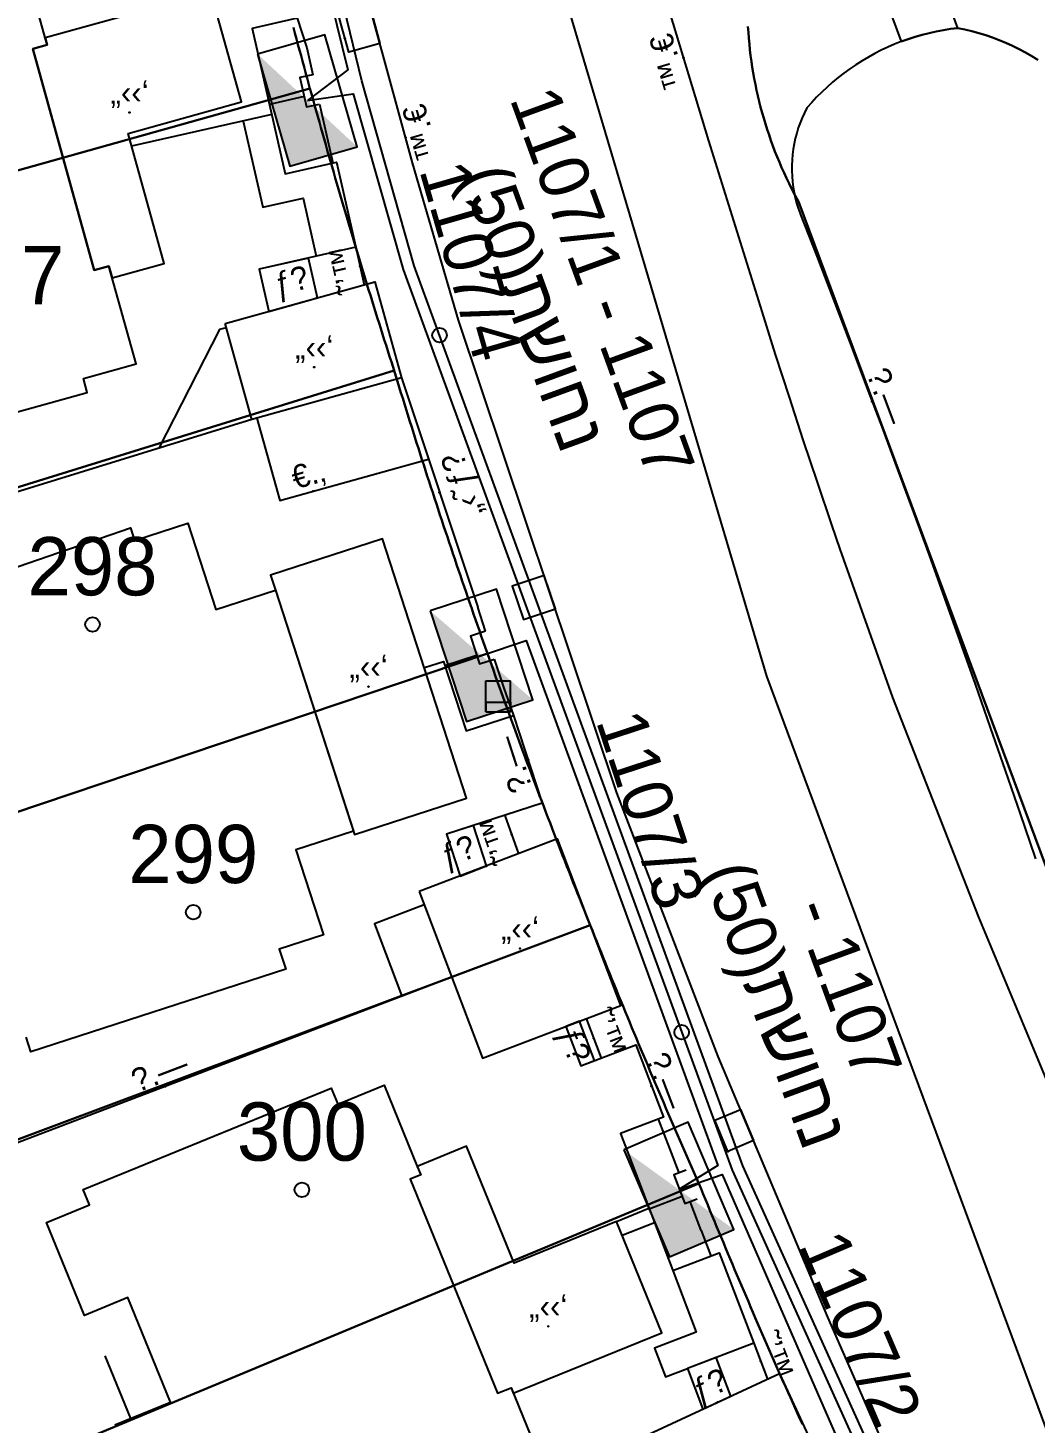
# Model space of a CAD drawing. Header units: metres. Extents: x 218299 to 220222, y 572714 to 574340.
# Drawn here: x 218768.29 to 218802.88, y 573293.42 to 573341.32 of the extents above; entities that cross this region are included whole.
import ezdxf
from ezdxf.enums import TextEntityAlignment as Align

# ---------------------------------------------------------------- set-up
doc = ezdxf.new("R2010")
doc.units = ezdxf.units.M
doc.header["$MEASUREMENT"] = 0
for name, color, linetype in [('1602', 44, 'Continuous'), ('1603', 44, 'Continuous'), ('6151', 102, 'CABLEUNDEXIST03'), ('6261', 7, 'Continuous'), ('6910', 102, 'Continuous'), ('A_POINTS', 2, 'Continuous'), ('M2200', 253, 'Continuous'), ('M2207', 253, 'Continuous'), ('M2401', 7, 'Continuous'), ('M2404', 7, 'Continuous'), ('M2407', 253, 'Continuous'), ('M2408', 253, 'Continuous'), ('M2412', 253, 'Continuous'), ('M2420', 253, 'Continuous'), ('M2601', 253, 'Continuous'), ('M2602', 253, 'Continuous'), ('M2605', 253, 'Continuous'), ('M2612', 253, 'Continuous'), ('M2809', 253, 'Continuous'), ('M5235', 253, 'Continuous'), ('M5250', 253, 'Continuous')]:
    doc.layers.add(name, color=color, linetype=linetype)
doc.styles.add('HEBTXT', font='HEBTXT')
doc.styles.add('MAVAT_HEBTXT', font='HEBTXT')
doc.linetypes.add('CABLEUNDEXIST03', pattern='A,3.5,[222,elecad.shx,S=0.01,R=0,X=0,Y=0],1.5', length=5)

# ---------------------------------------------------------------- blocks, each defined once
blk = doc.blocks.new('6261')
blk.add_lwpolyline([(-2, -1.2), (2, -1.2), (2, 1.2), (-2, 1.2)], close=True)
at = {"color": 0}
blk.add_solid([(2, 1.2), (-2, -1.2), (2, -1.2)], dxfattribs=at)
at = {"color": 0, "style": 'HEBTXT'}
blk.add_attdef('PIL_NAME', (2.689, 2.418), '', height=1.7, dxfattribs=at)
at = {"style": 'HEBTXT'}
blk.add_attdef('CAMUT_MONIM', (2.489, 0.218), '', height=1.7, dxfattribs=at)
at = {"color": 0, "style": 'HEBTXT', "flags": 1}
for tag, p in [('TYPE', (2.585, -1.773)), ('MAP_TYPE', (2.689, -3.782))]:
    blk.add_attdef(tag, p, '', height=1.7, dxfattribs=at)
blk = doc.blocks.new('6910')
at = {"layer": 'A_POINTS'}
blk.add_circle((0, 0), 0.25, dxfattribs=at)
at = {"color": 0, "style": 'HEBTXT', "flags": 1}
blk.add_attdef('CODE', (-2.918, 6.399), '', height=1.7, dxfattribs=at)
at = {"color": 0, "style": 'HEBTXT'}
for tag, p in [('PATH', (0.169, 4.708)), ('HTCH', (0.169, 2.708))]:
    blk.add_attdef(tag, text='', height=1.7, dxfattribs=at).set_placement(p, align=Align.MIDDLE_CENTER)
blk = doc.blocks.new('1603')
at = {"layer": 'A_POINTS'}
blk.add_circle((0, 0), 0.25, dxfattribs=at)
at = {"color": 0, "style": 'HEBTXT'}
blk.add_attdef('PARCEL_NUM', text='', height=2, dxfattribs=at).set_placement((0, 1), align=Align.CENTER)
at = {"color": 0, "style": 'HEBTXT', "flags": 1}
blk.add_attdef('LOT_NUM', text='', height=2, dxfattribs=at).set_placement((0, -2.5), align=Align.CENTER)
blk = doc.blocks.new('M2404')
blk.add_circle((0, 0), 0.025)
at = {"style": 'MAVAT_HEBTXT'}
blk.add_attdef('NAME', text='', height=0.8, dxfattribs=at).set_placement((0, 1.592), align=Align.MIDDLE)
blk = doc.blocks.new('M2408')
blk.add_circle((0, 0), 0.025)
at = {"style": 'MAVAT_HEBTXT'}
blk.add_attdef('NAME', text='', height=0.8, dxfattribs=at).set_placement((0, 1.592), align=Align.MIDDLE)
blk = doc.blocks.new('M2602')
blk.add_circle((0, 0), 0.025)
at = {"style": 'MAVAT_HEBTXT'}
blk.add_attdef('NAME', text='', height=0.8, dxfattribs=at).set_placement((0, 1.592), align=Align.MIDDLE)
blk = doc.blocks.new('M2605')
blk.add_circle((0, 0), 0.025)
at = {"style": 'MAVAT_HEBTXT'}
blk.add_attdef('NAME', text='', height=0.8, dxfattribs=at).set_placement((0, 1.592), align=Align.MIDDLE)
blk = doc.blocks.new('M2612')
blk.add_circle((0, 0), 0.025)
at = {"style": 'MAVAT_HEBTXT'}
blk.add_attdef('NAME', text='', height=0.8, dxfattribs=at).set_placement((0, 1.592), align=Align.MIDDLE)
blk = doc.blocks.new('M2207')
blk.add_circle((0, 0), 0.025)
at = {"style": 'MAVAT_HEBTXT'}
blk.add_attdef('NAME', text='', height=0.8, dxfattribs=at).set_placement((0, 1.592), align=Align.MIDDLE)
blk = doc.blocks.new('M2412')
blk.add_circle((0, 0), 0.025)
at = {"style": 'MAVAT_HEBTXT'}
blk.add_attdef('NAME', text='', height=0.8, dxfattribs=at).set_placement((0, 1.592), align=Align.MIDDLE)
blk = doc.blocks.new('M5250')
blk.add_circle((0, 0), 0.025)
at = {"style": 'MAVAT_HEBTXT'}
blk.add_attdef('NAME', text='', height=0.8, dxfattribs=at).set_placement((0, 1.25), align=Align.MIDDLE)
blk = doc.blocks.new('*U89')
at = {"linetype": 'Continuous'}
for p, q in [((-0.845, 0), (-0.845, -0.663)), ((0.845, 0), (0.845, -0.663))]:
    blk.add_line(p, q, dxfattribs=at)
blk.add_solid([(-0.845, 0), (-0.845, -0.663), (0.845, -0.663)], dxfattribs=at)
at = {"linetype": 'Continuous', "extrusion": (0, 0, -1)}
blk.add_solid([(0.845, 0), (-0.845, 0), (-0.845, -0.663)], dxfattribs=at)
blk = doc.blocks.new('M5235')
for points in [[(-0.845, 1.471), (0.845, 1.471)], [(-0.845, -0.663), (-0.845, 1.471)], [(0.845, -0.663), (0.845, 1.471)], [(-0.845, 0), (0.845, 0)], [(-0.845, -0.663), (0.845, -0.663)]]:
    blk.add_lwpolyline(points)
at = {"linetype": 'Continuous'}
blk.add_blockref('*U89', (0, 0), dxfattribs=at)
at = {"style": 'MAVAT_HEBTXT', "flags": 1}
for tag, p in [('MARK', (0, 2.721)), ('HEIGHT', (0, -1.915)), ('NAME', (0, -4.483))]:
    blk.add_attdef(tag, text='', height=0.8, dxfattribs=at).set_placement(p, align=Align.MIDDLE)
blk = doc.blocks.new('111')
at = {"layer": 'M2200'}
for points in [[(218757.453, 573341.752, 571.108), (218757.607, 573341.197, 571.033), (218756.06, 573340.767, 569.608), (218756.524, 573339.095, 569.608), (218760.002, 573326.554, 569.608), (218761.456, 573326.958, 571.033), (218761.614, 573326.388, 571.033), (218770.33, 573328.805, 571.033), (218770.198, 573329.281, 571.033), (218772.006, 573329.782, 568.483), (218771.075, 573333.136, 569.608), (218771.075, 573333.136, 569.608), (218770.571, 573332.996, 569.608), (218770.571, 573332.996, 569.608), (218768.46, 573340.606, 569.608), (218768.46, 573340.606, 569.608), (218768.952, 573340.742, 569.608), (218768.952, 573340.742, 569.608), (218768.887, 573340.976, 569.525), (218768.013, 573344.128, 568.408)], [(218764.091, 573321.5, 570.058), (218771.809, 573324.153, 570.058), (218771.95, 573323.72, 570.058), (218773.778, 573324.313, 567.658), (218774.739, 573321.348, 568.633), (218776.788, 573322.012, 566.983), (218779.47, 573313.74, 566.983), (218777.492, 573313.099, 568.633), (218778.437, 573310.184, 568.558), (218776.922, 573309.692, 570.133), (218777.146, 573309.001, 570.133), (218768.396, 573306.165, 570.058), (218768.234, 573306.666, 569.908)], [(218771.275, 573293.36, 566.008), (218773.189, 573294.141, 569.008), (218771.726, 573297.727, 568.933), (218770.229, 573297.117, 567.433), (218768.928, 573300.306, 567.358), (218770.401, 573300.907, 569.158), (218770.185, 573301.437, 569.083), (218778.708, 573304.915, 569.083), (218778.93, 573304.369, 569.083), (218780.521, 573305.018, 567.733), (218781.658, 573302.232, 567.598), (218781.778, 573301.938, 567.583), (218781.778, 573301.938, 567.583), (218781.416, 573301.79, 567.583), (218781.416, 573301.79, 567.583), (218784.415, 573294.44, 567.658), (218784.415, 573294.44, 567.658), (218784.88, 573294.63, 567.658), (218784.88, 573294.63, 567.658), (218786.213, 573291.363, 566.383)]]:
    blk.add_polyline3d(points, dxfattribs=at)
at = {"layer": 'M2207'}
for points in [[(218768.46, 573340.606, 568.633), (218770.571, 573332.996, 568.633), (218771.075, 573333.136, 568.558), (218771.186, 573332.736, 568.558), (218772.969, 573333.231, 567.808), (218771.73, 573337.695, 568.033), (218775.625, 573338.776, 567.733), (218774.577, 573342.555, 567.808), (218768.887, 573340.976, 568.633), (218768.952, 573340.742, 568.633)], [(218775.059, 573331.166, 566.908), (218780.203, 573332.597, 566.458), (218781.119, 573329.303, 566.383), (218775.976, 573327.872, 566.833), (218775.059, 573331.166, 566.908)], [(218776.788, 573322.012, 566.983), (218779.506, 573313.631, 566.833), (218783.355, 573314.879, 566.833), (218780.472, 573323.774, 566.833), (218776.622, 573322.526, 566.833)], [(218781.728, 573311.665, 565.633), (218783.906, 573305.952, 565.558), (218788.651, 573307.761, 565.258), (218786.478, 573313.476, 565.333), (218781.728, 573311.665, 565.633)], [(218781.416, 573301.79, 566.458), (218784.415, 573294.44, 566.458), (218784.88, 573294.63, 566.458), (218784.958, 573294.44, 566.458), (218790.056, 573296.52, 565.783), (218788.497, 573300.342, 565.858), (218784.988, 573298.911, 566.233), (218783.351, 573302.922, 565.933), (218781.658, 573302.232, 566.383), (218781.778, 573301.938, 566.383)], [(218791.991, 573287.448, 564.958), (218789.437, 573292.956, 564.883), (218794.099, 573295.117, 564.208), (218796.653, 573289.609, 564.283), (218791.991, 573287.448, 564.958)]]:
    blk.add_polyline3d(points, close=True, dxfattribs=at)
at = {"layer": 'M2401'}
for points in [[(218803.934, 573283.04, 561.528), (218801.368, 573288.788, 561.678), (218801.337, 573288.852, 561.678), (218801.292, 573288.928, 561.678), (218801.241, 573289, 561.678), (218801.183, 573289.067, 561.678), (218801.12, 573289.128, 561.678), (218801.051, 573289.183, 561.678), (218800.977, 573289.232, 561.678), (218800.9, 573289.274, 561.678), (218798.842, 573290.026, 561.678), (218795.76, 573297.06, 562.053), (218791.998, 573306.001, 562.653), (218788.518, 573315.052, 563.103), (218783.082, 573331.283, 563.928), (218781.5, 573336.686, 564.453), (218778.954, 573345.994, 564.753)], [(218790.097, 573342.631, 564.28), (218791.657, 573337.439, 564.055), (218793.03, 573333.049, 563.83), (218793.488, 573331.578, 563.748), (218793.954, 573330.11, 563.663), (218794.426, 573328.645, 563.574), (218794.906, 573327.181, 563.482), (218795.392, 573325.721, 563.387), (218795.885, 573324.262, 563.289), (218796.175, 573323.417, 563.23), (218797.982, 573318.334, 562.93), (218800.929, 573310.791, 562.555), (218803.74, 573304.063, 562.18)]]:
    blk.add_polyline3d(points, dxfattribs=at)
at = {"layer": 'M2404'}
for points in [[(218803.934, 573283.04, 561.528), (218801.368, 573288.788, 561.678), (218801.337, 573288.852, 561.678), (218801.292, 573288.928, 561.678), (218801.241, 573289, 561.678), (218801.183, 573289.067, 561.678), (218801.12, 573289.128, 561.678), (218801.051, 573289.183, 561.678), (218800.977, 573289.232, 561.678), (218800.9, 573289.274, 561.678), (218798.842, 573290.026, 561.678), (218795.76, 573297.06, 562.053), (218791.998, 573306.001, 562.653), (218788.518, 573315.052, 563.103), (218783.082, 573331.283, 563.928), (218781.5, 573336.686, 564.453), (218778.954, 573345.994, 564.753)], [(218790.097, 573342.631, 564.28), (218791.657, 573337.439, 564.055), (218793.03, 573333.049, 563.83), (218793.488, 573331.578, 563.748), (218793.954, 573330.11, 563.663), (218794.426, 573328.645, 563.574), (218794.906, 573327.181, 563.482), (218795.392, 573325.721, 563.387), (218795.885, 573324.262, 563.289), (218796.175, 573323.417, 563.23), (218797.982, 573318.334, 562.93), (218800.929, 573310.791, 562.555), (218803.74, 573304.063, 562.18)]]:
    blk.add_polyline3d(points, dxfattribs=at)
at = {"layer": 'M2407'}
for points in [[(218775.685, 573338.12, 565.36), (218776.354, 573335.161, 565.36), (218777.742, 573335.475, 565.36), (218778.193, 573333.479, 565.435)], [(218775.098, 573331.025, 565.418), (218774.871, 573330.961, 565.406), (218772.786, 573326.888, 565.31)], [(218781.902, 573311.21, 564.324), (218780.187, 573310.556, 564.324), (218781.133, 573308.074, 564.324)], [(218789.81, 573300.29, 563.335), (218788.692, 573299.864, 563.335)], [(218790.433, 573298.656, 563.335), (218791.239, 573296.541, 563.335), (218789.805, 573295.995, 563.335), (218790.184, 573295.001, 563.335), (218790.938, 573295.289, 563.185)]]:
    blk.add_polyline3d(points, dxfattribs=at)
at = {"layer": 'M2408'}
for points in [[(218777.534, 573341.648, 564.835), (218777.868, 573340.634, 564.835)], [(218800.22, 573341.315, 565.38), (218800.463, 573341.266, 565.38), (218800.704, 573341.208, 565.38), (218800.944, 573341.143, 565.38), (218801.181, 573341.07, 565.38), (218801.416, 573340.99, 565.38), (218801.648, 573340.902, 565.38), (218801.877, 573340.806, 565.38), (218802.103, 573340.704, 565.38), (218802.326, 573340.594, 565.38), (218802.545, 573340.477, 565.38), (218802.76, 573340.353, 565.38), (218802.971, 573340.222, 565.38)], [(218778.534, 573337.689, 564.535), (218778.762, 573336.682, 564.474)], [(218781.119, 573329.303, 564.024), (218783.735, 573321.433, 563.574)], [(218784.631, 573318.648, 563.26), (218784.971, 573317.715, 563.26)], [(218790.336, 573302.842, 562.585), (218789.95, 573303.855, 562.585)], [(218791.41, 573300.025, 562.585), (218791.742, 573299.155, 562.585)]]:
    blk.add_polyline3d(points, dxfattribs=at)
at = {"layer": 'M2412'}
for points in [[(218800.22, 573341.315, 565.38), (218799.282, 573343.862, 565.38), (218799.166, 573343.758, 565.342), (218799.045, 573343.66, 565.305), (218798.919, 573343.569, 565.267), (218798.788, 573343.484, 565.23), (218798.653, 573343.406, 565.192), (218798.515, 573343.335, 565.155), (218798.373, 573343.27, 565.117), (218798.228, 573343.214, 565.042), (218798.08, 573343.164, 564.967), (218797.93, 573343.123, 564.855), (218797.778, 573343.089, 564.78), (218797.625, 573343.062, 564.63), (218797.47, 573343.044, 564.442), (218798.282, 573340.85, 564.367), (218798.517, 573340.935, 564.499), (218798.755, 573341.013, 564.649), (218798.995, 573341.082, 564.724), (218799.237, 573341.144, 564.874), (218799.481, 573341.199, 564.874), (218799.726, 573341.245, 565.099), (218799.972, 573341.284, 565.174)], [(218776.236, 573333.036, 565.435), (218776.564, 573331.585, 565.435), (218778.231, 573332.049, 564.535), (218777.922, 573333.418, 564.534), (218776.236, 573333.036, 565.435)], [(218782.667, 573313.634, 564.385), (218783.132, 573312.2, 564.385), (218784.042, 573312.547, 563.41), (218783.592, 573313.934, 563.41), (218782.667, 573313.634, 564.385)], [(218786.758, 573307.039, 563.26), (218787.275, 573305.681, 563.26), (218787.749, 573305.862, 562.885), (218787.231, 573307.219, 562.885), (218786.758, 573307.039, 563.26)], [(218790.938, 573295.289, 563.185), (218791.469, 573293.897, 563.185), (218792.43, 573294.343, 562.135), (218791.926, 573295.665, 562.135), (218790.938, 573295.289, 563.185)]]:
    blk.add_polyline3d(points, close=True, dxfattribs=at)
at = {"layer": 'M2420', "linetype": 'Continuous', "lineweight": -3}
blk.add_lwpolyline([(218815, 573271.12), (218814.2, 573272.12), (218803.697, 573292.068), (218793.663, 573319.057), (218785.704, 573345.874), (218783.282, 573360.753), (218783.174, 573361.274)], dxfattribs=at)
at = {"layer": 'M2601'}
for points in [[(218776.665, 573338.342, 567.096), (218771.853, 573337.254, 567.235)], [(218788.497, 573300.342, 565.51), (218789.616, 573300.799, 565.51)]]:
    blk.add_polyline3d(points, dxfattribs=at)
at = {"layer": 'M2602'}
for points in [[(218777.868, 573340.634, 565.585), (218778.077, 573339.713, 565.585)], [(218778.077, 573339.713, 565.96), (218777.633, 573339.612, 565.96), (218777.861, 573338.605, 565.96), (218778.304, 573338.706, 565.96)], [(218777.78, 573338.961, 565.96), (218776.586, 573338.691, 565.96)], [(218778.304, 573338.706, 565.585), (218778.534, 573337.689, 565.585)], [(218776.153, 573327.921, 564.774), (218776.939, 573325.097, 564.774), (218782.045, 573326.517, 564.774)], [(218784.004, 573320.604, 564.535), (218783.735, 573321.433, 564.535)], [(218784.004, 573320.604, 564.91), (218783.485, 573320.436, 564.91), (218783.794, 573319.485, 564.91), (218784.306, 573319.651, 564.91)], [(218782.61, 573319.434, 564.91), (218783.696, 573319.786, 564.91)], [(218784.306, 573319.651, 564.535), (218784.631, 573318.648, 564.535)], [(218790.653, 573302.011, 563.56), (218790.336, 573302.842, 563.56)], [(218790.894, 573302.103, 563.785), (218790.476, 573301.944, 563.785), (218790.853, 573300.954, 563.785), (218791.272, 573301.114, 563.785)], [(218789.626, 573300.772, 563.785), (218790.758, 573301.204, 563.785)], [(218791.41, 573300.025, 563.56), (218791.03, 573301.022, 563.56)], [(218770.93, 573295.731, 565.21), (218771.808, 573293.578, 565.334)]]:
    blk.add_polyline3d(points, dxfattribs=at)
at = {"layer": 'M2605'}
for points in [[(218774.512, 573345.324, 565.285), (218774.808, 573344.017, 565.285), (218776.663, 573344.437, 565.285), (218777.534, 573341.648, 565.435), (218775.996, 573341.3, 565.435), (218777.124, 573336.312, 565.435), (218778.887, 573336.71, 565.435), (218779.548, 573333.786, 565.435), (218776.236, 573333.036, 565.435), (218776.564, 573331.585, 565.435)], [(218800.22, 573341.315, 565.38), (218799.972, 573341.284, 565.355), (218799.726, 573341.245, 565.331), (218799.481, 573341.199, 565.308), (218799.237, 573341.144, 565.287), (218798.995, 573341.082, 565.267), (218798.755, 573341.013, 565.248), (218798.517, 573340.935, 565.231), (218798.282, 573340.85, 565.215), (218798.049, 573340.758, 565.2), (218797.82, 573340.659, 565.187), (218797.593, 573340.552, 565.175), (218797.37, 573340.438, 565.165), (218797.151, 573340.318, 565.156), (218796.935, 573340.19, 565.149), (218796.724, 573340.056, 565.143), (218796.517, 573339.915, 565.138), (218796.314, 573339.767, 565.135), (218796.116, 573339.614, 565.134), (218795.923, 573339.454, 565.134), (218795.735, 573339.288, 565.135), (218795.553, 573339.116, 565.138), (218795.375, 573338.939, 565.142), (218795.204, 573338.756, 565.148), (218795.04, 573338.57, 565.155), (218794.955, 573338.403, 565.146), (218794.877, 573338.233, 565.137), (218794.807, 573338.06, 565.128), (218794.745, 573337.884, 565.121), (218794.69, 573337.705, 565.113), (218794.642, 573337.525, 565.107), (218794.602, 573337.342, 565.101), (218794.57, 573337.158, 565.095), (218794.546, 573336.972, 565.09), (218794.53, 573336.786, 565.086), (218794.522, 573336.599, 565.083), (218794.522, 573336.412, 565.08), (218794.53, 573336.225, 565.078), (218794.546, 573336.039, 565.076), (218794.569, 573335.853, 565.075), (218794.601, 573335.669, 565.075), (218794.641, 573335.486, 565.075), (218794.688, 573335.305, 565.076), (218794.743, 573335.126, 565.077), (218794.805, 573334.95, 565.08), (218794.81, 573334.935, 565.08), (218795.379, 573333.477, 564.966), (218795.943, 573332.018, 564.858), (218796.503, 573330.555, 564.757), (218797.058, 573329.091, 564.662), (218797.609, 573327.625, 564.573), (218798.155, 573326.156, 564.49), (218798.697, 573324.686, 564.414), (218799.234, 573323.214, 564.344), (218799.767, 573321.739, 564.28), (218800.295, 573320.263, 564.223), (218800.819, 573318.785, 564.172), (218801.338, 573317.305, 564.127), (218801.852, 573315.824, 564.089), (218802.362, 573314.34, 564.057), (218802.868, 573312.855, 564.031), (218802.891, 573312.787, 564.03)], [(218775.976, 573327.872, 565.285), (218757.251, 573322.096, 565.435), (218760.719, 573312.029, 564.835)], [(218781.904, 573319.356, 564.385), (218782.566, 573319.571, 564.385), (218783.339, 573317.186, 564.385), (218784.971, 573317.715, 564.385), (218785.949, 573314.698, 564.385), (218782.667, 573313.634, 564.385), (218783.132, 573312.2, 564.385)], [(218782.848, 573308.727, 564.235), (218764.502, 573301.733, 564.31), (218763.99, 573303.078, 564.31)], [(218786.758, 573307.039, 563.26), (218787.275, 573305.681, 563.26), (218789.166, 573306.402, 563.335), (218790.113, 573303.918, 563.335), (218788.641, 573303.356, 563.335), (218790.433, 573298.656, 563.335), (218792.032, 573299.266, 563.335), (218793.217, 573296.157, 563.26), (218790.938, 573295.289, 563.185), (218791.469, 573293.897, 563.185)]]:
    blk.add_polyline3d(points, dxfattribs=at)
at = {"layer": 'M2612'}
for points in [[(218779.548, 573333.786, 565.435), (218779.84, 573332.496, 565.435)], [(218784.671, 573314.284, 565.585), (218785.136, 573312.964, 565.585)], [(218787.458, 573307.306, 564.235), (218787.975, 573305.948, 564.235)], [(218793.217, 573296.157, 563.26), (218793.686, 573294.925, 563.26)]]:
    blk.add_polyline3d(points, dxfattribs=at)
at = {"layer": 'M2809'}
blk.add_polyline3d([(218802.971, 573340.222, 565.38), (218802.76, 573340.353, 565.38), (218802.545, 573340.477, 565.38), (218802.326, 573340.594, 565.38), (218802.103, 573340.704, 565.38), (218801.877, 573340.806, 565.38), (218801.648, 573340.902, 565.38), (218801.416, 573340.99, 565.38), (218801.181, 573341.07, 565.38), (218800.944, 573341.143, 565.38), (218800.704, 573341.208, 565.38), (218800.463, 573341.266, 565.38), (218800.22, 573341.315, 565.38), (218799.972, 573341.284, 565.355), (218799.726, 573341.245, 565.331), (218799.481, 573341.199, 565.308), (218799.237, 573341.144, 565.287), (218798.995, 573341.082, 565.267), (218798.755, 573341.013, 565.248), (218798.517, 573340.935, 565.231), (218798.282, 573340.85, 565.215), (218798.049, 573340.758, 565.2), (218797.82, 573340.659, 565.187), (218797.593, 573340.552, 565.175), (218797.37, 573340.438, 565.165), (218797.151, 573340.318, 565.156), (218796.935, 573340.19, 565.149), (218796.724, 573340.056, 565.143), (218796.517, 573339.915, 565.138), (218796.314, 573339.767, 565.135), (218796.116, 573339.614, 565.134), (218795.923, 573339.454, 565.134), (218795.735, 573339.288, 565.135), (218795.553, 573339.116, 565.138), (218795.375, 573338.939, 565.142), (218795.204, 573338.756, 565.148), (218795.04, 573338.57, 565.155), (218794.955, 573338.403, 565.146), (218794.877, 573338.233, 565.137), (218794.807, 573338.06, 565.128), (218794.745, 573337.884, 565.121), (218794.69, 573337.705, 565.113), (218794.642, 573337.525, 565.107), (218794.602, 573337.342, 565.101), (218794.57, 573337.158, 565.095), (218794.546, 573336.972, 565.09), (218794.53, 573336.786, 565.086), (218794.522, 573336.599, 565.083), (218794.522, 573336.412, 565.08), (218794.53, 573336.225, 565.078), (218794.546, 573336.039, 565.076), (218794.569, 573335.853, 565.075), (218794.601, 573335.669, 565.075), (218794.641, 573335.486, 565.075), (218794.688, 573335.305, 565.076), (218794.743, 573335.126, 565.077), (218794.805, 573334.95, 565.08), (218794.81, 573334.935, 565.08), (218795.379, 573333.477, 564.966), (218795.943, 573332.018, 564.858), (218796.503, 573330.555, 564.757), (218797.058, 573329.091, 564.662), (218797.609, 573327.625, 564.573), (218798.155, 573326.156, 564.49), (218798.697, 573324.686, 564.414), (218799.234, 573323.214, 564.344), (218799.767, 573321.739, 564.28), (218800.295, 573320.263, 564.223), (218800.819, 573318.785, 564.172), (218801.338, 573317.305, 564.127), (218801.852, 573315.824, 564.089), (218802.362, 573314.34, 564.057), (218802.868, 573312.855, 564.031), (218802.891, 573312.787, 564.03)], dxfattribs=at)
at = {"layer": 'M5250'}
for points in [[(218780.054, 573341.974, 564.623), (218780.381, 573340.779, 564.585), (218779.306, 573340.485, 564.585), (218778.979, 573341.681, 564.623), (218780.054, 573341.974, 564.623)], [(218786.016, 573322.524, 563.483), (218784.925, 573322.158, 563.483), (218785.311, 573321.005, 563.483), (218786.403, 573321.37, 563.424), (218786.016, 573322.524, 563.483)], [(218792.762, 573304.186, 562.531), (218793.212, 573303.116, 562.531), (218792.324, 573302.742, 562.531), (218791.874, 573303.813, 562.531), (218792.762, 573304.186, 562.531)]]:
    blk.add_polyline3d(points, dxfattribs=at)
at = {"layer": 'M2207'}
ref = blk.add_blockref('M2207', (218771.782, 573338.415), dxfattribs=dict(at, xscale=0.5, yscale=0.5, zscale=0.5))
ref.add_attrib('NAME', '„‹‹‘', dxfattribs={"layer": '0', "height": 0.8, "style": 'MAVAT_HEBTXT'}).set_placement((218771.782, 573339.04), align=Align.MIDDLE)
ref = blk.add_blockref('M2207', (218778.121, 573329.669), dxfattribs=dict(at, xscale=0.5, yscale=0.5, zscale=0.5))
ref.add_attrib('NAME', '„‹‹‘', dxfattribs={"layer": '0', "height": 0.8, "style": 'MAVAT_HEBTXT'}).set_placement((218778.121, 573330.294), align=Align.MIDDLE)
ref = blk.add_blockref('M2207', (218779.989, 573318.702), dxfattribs=dict(at, xscale=0.5, yscale=0.5, zscale=0.5))
ref.add_attrib('NAME', '„‹‹‘', dxfattribs={"layer": '0', "height": 0.8, "style": 'MAVAT_HEBTXT'}).set_placement((218779.989, 573319.327), align=Align.MIDDLE)
ref = blk.add_blockref('M2207', (218785.191, 573309.714), dxfattribs=dict(at, xscale=0.5, yscale=0.5, zscale=0.5))
ref.add_attrib('NAME', '„‹‹‘', dxfattribs={"layer": '0', "height": 0.8, "style": 'MAVAT_HEBTXT'}).set_placement((218785.191, 573310.339), align=Align.MIDDLE)
ref = blk.add_blockref('M2207', (218786.159, 573296.741), dxfattribs=dict(at, xscale=0.5, yscale=0.5, zscale=0.5))
ref.add_attrib('NAME', '„‹‹‘', dxfattribs={"layer": '0', "height": 0.8, "style": 'MAVAT_HEBTXT'}).set_placement((218786.159, 573297.366), align=Align.MIDDLE)
at = {"layer": 'M2404'}
ref = blk.add_blockref('M2404', (218790.801, 573340.29), dxfattribs=dict(at, xscale=0.5, yscale=0.5, zscale=0.5))
ref.add_attrib('NAME', '™.€', dxfattribs={"layer": '0', "height": 0.8, "rotation": 106.3281, "style": 'MAVAT_HEBTXT'}).set_placement((218790.273, 573340.135), align=Align.MIDDLE)
ref = blk.add_blockref('M2404', (218781.261, 573337.557), dxfattribs=dict(at, xscale=0.5, yscale=0.5, zscale=0.5))
ref.add_attrib('NAME', '™.€', dxfattribs={"layer": '0', "height": 0.8, "rotation": 106.3281, "style": 'MAVAT_HEBTXT'}).set_placement((218781.789, 573337.712), align=Align.MIDDLE)
at = {"layer": 'M2408'}
ref = blk.add_blockref('M2408', (218782.427, 573325.368), dxfattribs=dict(at, xscale=0.5, yscale=0.5, zscale=0.5))
ref.add_attrib('NAME', '„‹˜ƒ\x8e', dxfattribs={"layer": '0', "height": 0.8, "rotation": 108.3886, "style": 'MAVAT_HEBTXT'}).set_placement((218783.281, 573325.652), align=Align.MIDDLE)
at = {"layer": 'M2412'}
ref = blk.add_blockref('M2412', (218778.194, 573332.038), dxfattribs=dict(at, xscale=0.5, yscale=0.5, zscale=0.5))
ref.add_attrib('NAME', 'ƒ\x8e', dxfattribs={"layer": '0', "height": 0.8, "rotation": 15.5482, "style": 'MAVAT_HEBTXT'}).set_placement((218777.359, 573332.536), align=Align.MIDDLE)
ref = blk.add_blockref('M2412', (218784.025, 573312.541), dxfattribs=dict(at, xscale=0.5, yscale=0.5, zscale=0.5))
ref.add_attrib('NAME', 'ƒ\x8e', dxfattribs={"layer": '0', "height": 0.8, "rotation": 20.8682, "style": 'MAVAT_HEBTXT'}).set_placement((218783.089, 573312.954), align=Align.MIDDLE)
ref = blk.add_blockref('M2412', (218787.48, 573306.567), dxfattribs=dict(at, xscale=0.5, yscale=0.5, zscale=0.5))
ref.add_attrib('NAME', 'ƒ\x8e', dxfattribs={"layer": '0', "height": 0.8, "rotation": 290.8682, "style": 'MAVAT_HEBTXT'}).set_placement((218786.966, 573306.371), align=Align.MIDDLE)
ref = blk.add_blockref('M2412', (218791.97, 573294.13), dxfattribs=dict(at, xscale=0.5, yscale=0.5, zscale=0.5))
ref.add_attrib('NAME', 'ƒ\x8e', dxfattribs={"layer": '0', "height": 0.8, "rotation": 24.8708, "style": 'MAVAT_HEBTXT'}).set_placement((218791.739, 573294.629), align=Align.MIDDLE)
at = {"layer": 'M2602'}
ref = blk.add_blockref('M2602', (218778.08, 573325.414), dxfattribs=dict(at, xscale=0.5, yscale=0.5, zscale=0.5))
ref.add_attrib('NAME', '€.‚', dxfattribs={"layer": '0', "height": 0.8, "rotation": 15.5482, "style": 'MAVAT_HEBTXT'}).set_placement((218777.932, 573325.944), align=Align.MIDDLE)
at = {"layer": 'M2605'}
ref = blk.add_blockref('M2605', (218797.284, 573328.491), dxfattribs=dict(at, xscale=0.5, yscale=0.5, zscale=0.5))
ref.add_attrib('NAME', '\x9a.—', dxfattribs={"layer": '0', "height": 0.8, "rotation": 290.587, "style": 'MAVAT_HEBTXT'}).set_placement((218797.799, 573328.684), align=Align.MIDDLE)
ref = blk.add_blockref('M2605', (218785.466, 573316.188), dxfattribs=dict(at, xscale=0.5, yscale=0.5, zscale=0.5))
ref.add_attrib('NAME', '\x9a.—', dxfattribs={"layer": '0', "height": 0.8, "rotation": 107.9635, "style": 'MAVAT_HEBTXT'}).set_placement((218784.943, 573316.019), align=Align.MIDDLE)
ref = blk.add_blockref('M2605', (218789.707, 573304.983), dxfattribs=dict(at, xscale=0.5, yscale=0.5, zscale=0.5))
ref.add_attrib('NAME', '\x9a.—', dxfattribs={"layer": '0', "height": 0.8, "rotation": 290.8682, "style": 'MAVAT_HEBTXT'}).set_placement((218790.221, 573305.179), align=Align.MIDDLE)
ref = blk.add_blockref('M2605', (218773.003, 573304.974), dxfattribs=dict(at, xscale=0.5, yscale=0.5, zscale=0.5))
ref.add_attrib('NAME', '\x9a.—', dxfattribs={"layer": '0', "height": 0.8, "rotation": 20.8682, "style": 'MAVAT_HEBTXT'}).set_placement((218772.807, 573305.488), align=Align.MIDDLE)
at = {"layer": 'M2612'}
ref = blk.add_blockref('M2612', (218779.694, 573333.141), dxfattribs=dict(at, xscale=0.5, yscale=0.5, zscale=0.5))
ref.add_attrib('NAME', '˜’™', dxfattribs={"layer": '0', "height": 0.8, "rotation": 102.7415, "style": 'MAVAT_HEBTXT'}).set_placement((218779.158, 573333.02), align=Align.MIDDLE)
ref = blk.add_blockref('M2612', (218784.904, 573313.624), dxfattribs=dict(at, xscale=0.5, yscale=0.5, zscale=0.5))
ref.add_attrib('NAME', '˜’™', dxfattribs={"layer": '0', "height": 0.8, "rotation": 109.3974, "style": 'MAVAT_HEBTXT'}).set_placement((218784.385, 573313.442), align=Align.MIDDLE)
ref = blk.add_blockref('M2612', (218787.716, 573306.627), dxfattribs=dict(at, xscale=0.5, yscale=0.5, zscale=0.5))
ref.add_attrib('NAME', '˜’™', dxfattribs={"layer": '0', "height": 0.8, "rotation": 290.8682, "style": 'MAVAT_HEBTXT'}).set_placement((218788.23, 573306.823), align=Align.MIDDLE)
ref = blk.add_blockref('M2612', (218793.451, 573295.541), dxfattribs=dict(at, xscale=0.5, yscale=0.5, zscale=0.5))
ref.add_attrib('NAME', '˜’™', dxfattribs={"layer": '0', "height": 0.8, "rotation": 290.8682, "style": 'MAVAT_HEBTXT'}).set_placement((218793.965, 573295.737), align=Align.MIDDLE)
at = {"layer": 'M5235', "xscale": 0.5, "yscale": 0.5, "zscale": 0.5}
blk.add_blockref('M5235', (218784.44, 573318.168, 563.335), dxfattribs=at)
at = {"layer": 'M5250', "xscale": 0.5, "yscale": 0.5, "zscale": 0.5}
for p in [(218779.175, 573340.962, 564.6), (218786.221, 573321.913, 563.452), (218792.324, 573302.742, 562.531)]:
    blk.add_blockref('M5250', p, dxfattribs=at)

msp = doc.modelspace()

# ---------------------------------------------------------------- linework, layer by layer
at = {"layer": '1602'}
for points in [[(218777.4101, 573341.3327), (218777.4616, 573341.1395), (218777.5133, 573340.9463), (218777.5652, 573340.7531), (218777.6173, 573340.56), (218777.6695, 573340.367), (218777.7219, 573340.1739), (218777.7744, 573339.981), (218777.8271, 573339.788), (218777.88, 573339.5951), (218777.977, 573339.243), (218753.972, 573332.508)], [(218794.885, 573293.3796), (218794.8026, 573293.5619), (218794.7204, 573293.7442), (218794.6383, 573293.9266), (218794.5564, 573294.109), (218794.4746, 573294.2915), (218794.393, 573294.4741), (218794.3116, 573294.6568), (218794.2303, 573294.8395), (218794.1491, 573295.0223), (218794.0681, 573295.2052), (218793.9873, 573295.3881), (218793.9066, 573295.5711), (218793.8261, 573295.7542), (218793.7457, 573295.9373), (218793.6655, 573296.1206), (218793.5855, 573296.3038), (218793.5056, 573296.4872), (218793.4258, 573296.6706), (218793.3463, 573296.8541), (218793.2668, 573297.0376), (218793.1875, 573297.2212), (218793.1084, 573297.4049), (218793.0295, 573297.5887), (218792.9507, 573297.7725), (218792.872, 573297.9564), (218792.7935, 573298.1403), (218792.7152, 573298.3244), (218792.637, 573298.5085), (218792.559, 573298.6926), (218792.4811, 573298.8768), (218792.4034, 573299.0611), (218792.3259, 573299.2455), (218792.2485, 573299.4299), (218792.1712, 573299.6144), (218792.0942, 573299.7989), (218792.0172, 573299.9835), (218791.9405, 573300.1682), (218791.8639, 573300.353), (218791.7874, 573300.5378), (218791.7111, 573300.7226), (218791.635, 573300.9076), (218791.559, 573301.0926), (218791.4832, 573301.2777), (218791.4075, 573301.4628), (218791.332, 573301.648), (218791.2431, 573301.8479), (218791.162, 573302.0308), (218791.0811, 573302.2137), (218791.0003, 573302.3966), (218790.9197, 573302.5796), (218790.8392, 573302.7627), (218790.7589, 573302.9459), (218790.6787, 573303.1291), (218790.5987, 573303.3124), (218790.5189, 573303.4958), (218790.4392, 573303.6793), (218790.3597, 573303.8628), (218790.2803, 573304.0463), (218790.2011, 573304.23), (218790.122, 573304.4137), (218790.0431, 573304.5975), (218789.9644, 573304.7813), (218789.8858, 573304.9652), (218789.8073, 573305.1492), (218789.729, 573305.3332), (218789.6509, 573305.5173), (218789.573, 573305.7015), (218789.4951, 573305.8858), (218789.4175, 573306.0701), (218789.34, 573306.2545), (218789.2627, 573306.4389), (218789.1855, 573306.6234), (218789.1084, 573306.808), (218789.0316, 573306.9926), (218788.9549, 573307.1773), (218788.8783, 573307.3621), (218788.8019, 573307.5469), (218788.7257, 573307.7318), (218788.6496, 573307.9168), (218788.5737, 573308.1018), (218788.4979, 573308.2869), (218788.4223, 573308.4721), (218788.3468, 573308.6573), (218788.2715, 573308.8426), (218788.1964, 573309.0279), (218788.1214, 573309.2133), (218788.0466, 573309.3988), (218787.9719, 573309.5843), (218787.8974, 573309.77), (218787.8231, 573309.9556), (218787.7489, 573310.1413), (218787.6749, 573310.3271), (218787.601, 573310.513), (218787.4626, 573310.8574), (218787.3882, 573311.0431), (218787.314, 573311.2288), (218787.2399, 573311.4146), (218787.166, 573311.6004), (218787.0923, 573311.7863), (218787.0187, 573311.9723), (218786.9453, 573312.1583), (218786.872, 573312.3444), (218786.7989, 573312.5306), (218786.726, 573312.7168), (218786.6532, 573312.9031), (218786.5806, 573313.0894), (218786.5081, 573313.2759), (218786.4358, 573313.4623), (218786.3636, 573313.6489), (218786.2916, 573313.8354), (218786.2198, 573314.0221), (218786.1481, 573314.2088), (218786.0766, 573314.3956), (218786.0053, 573314.5824), (218785.9341, 573314.7693), (218785.863, 573314.9563), (218785.7921, 573315.1433), (218785.7214, 573315.3304), (218785.6509, 573315.5175), (218785.5805, 573315.7047), (218785.5102, 573315.892), (218785.4401, 573316.0793), (218785.3702, 573316.2667), (218785.3004, 573316.4541), (218785.2308, 573316.6416), (218785.1614, 573316.8292), (218785.0921, 573317.0168), (218785.023, 573317.2045), (218784.954, 573317.3922), (218784.8852, 573317.58), (218784.8166, 573317.7678), (218784.7481, 573317.9557), (218784.6797, 573318.1437), (218784.6116, 573318.3317), (218784.5436, 573318.5198), (218784.4757, 573318.708), (218784.408, 573318.8961), (218784.3405, 573319.0844), (218784.2731, 573319.2727), (218784.2059, 573319.4611), (218784.1389, 573319.6495), (218784.072, 573319.838), (218783.9932, 573320.0607), (218783.9267, 573320.2493), (218783.8604, 573320.438), (218783.7942, 573320.6267), (218783.7281, 573320.8155), (218783.6623, 573321.0043), (218783.5965, 573321.1932), (218783.531, 573321.3822), (218783.4656, 573321.5712), (218783.4004, 573321.7602), (218783.3353, 573321.9494), (218783.2704, 573322.1385), (218783.2056, 573322.3278), (218783.1411, 573322.517), (218783.0766, 573322.7064), (218783.0124, 573322.8958), (218782.9483, 573323.0852), (218782.8843, 573323.2747), (218782.8205, 573323.4643), (218782.7569, 573323.6539), (218782.6935, 573323.8436), (218782.6302, 573324.0333), (218782.567, 573324.2231), (218782.5041, 573324.4129), (218782.4412, 573324.6028), (218782.3786, 573324.7927), (218782.3161, 573324.9827), (218782.2538, 573325.1727), (218782.1916, 573325.3628), (218782.1296, 573325.553), (218782.0678, 573325.7432), (218782.0061, 573325.9334), (218781.9446, 573326.1237), (218781.8832, 573326.3141), (218781.822, 573326.5045), (218781.761, 573326.6949), (218781.7001, 573326.8855), (218781.6394, 573327.076), (218781.5789, 573327.2666), (218781.5185, 573327.4573), (218781.4583, 573327.648), (218781.3982, 573327.8388), (218781.3383, 573328.0296), (218781.2786, 573328.2205), (218781.219, 573328.4114), (218781.1596, 573328.6024), (218781.1004, 573328.7934), (218781.0413, 573328.9845), (218780.9824, 573329.1756), (218780.9236, 573329.3668), (218780.865, 573329.558), (218780.7711, 573329.8505), (218780.7102, 573330.041), (218780.6494, 573330.2315), (218780.5888, 573330.4221), (218780.5283, 573330.6128), (218780.4681, 573330.8035), (218780.4079, 573330.9942), (218780.348, 573331.185), (218780.2882, 573331.3759), (218780.2286, 573331.5668), (218780.1691, 573331.7577), (218780.1098, 573331.9487), (218780.0506, 573332.1398), (218779.9917, 573332.3309), (218779.9328, 573332.5221), (218779.8742, 573332.7133), (218779.8157, 573332.9045), (218779.7574, 573333.0958), (218779.6992, 573333.2872), (218779.6412, 573333.4786), (218779.5834, 573333.67), (218779.5257, 573333.8615), (218779.4682, 573334.0531), (218779.4108, 573334.2447), (218779.3536, 573334.4363), (218779.2966, 573334.628), (218779.2397, 573334.8198), (218779.183, 573335.0116), (218779.1265, 573335.2034), (218779.0701, 573335.3953), (218779.0139, 573335.5873), (218778.9579, 573335.7792), (218778.902, 573335.9713), (218778.8463, 573336.1634), (218778.7907, 573336.3555), (218778.7353, 573336.5477), (218778.6801, 573336.7399), (218778.625, 573336.9321), (218778.5701, 573337.1245), (218778.5154, 573337.3168), (218778.4608, 573337.5092), (218778.4064, 573337.7017), (218778.3521, 573337.8942), (218778.2981, 573338.0867), (218778.2441, 573338.2793), (218778.1904, 573338.472), (218778.1368, 573338.6647), (218778.0834, 573338.8574), (218778.0301, 573339.0502), (218777.977, 573339.243), (218777.88, 573339.5951), (218777.8271, 573339.788), (218777.7744, 573339.981), (218777.7219, 573340.1739), (218777.6695, 573340.367), (218777.6173, 573340.56), (218777.5652, 573340.7531), (218777.5133, 573340.9463), (218777.4616, 573341.1395), (218777.4101, 573341.3327)], [(218793.0173, 573341.3627), (218793.0299, 573341.1631), (218793.0454, 573340.9637), (218793.0637, 573340.7645), (218793.0848, 573340.5656), (218793.1088, 573340.3671), (218793.1357, 573340.1689), (218793.1653, 573339.9711), (218793.1978, 573339.7738), (218793.2331, 573339.5769), (218793.2712, 573339.3806), (218793.3121, 573339.1848), (218793.3558, 573338.9896), (218793.4023, 573338.7951), (218793.4516, 573338.6013), (218793.5036, 573338.4082), (218793.5584, 573338.2158), (218793.6159, 573338.0243), (218793.6761, 573337.8335), (218793.7391, 573337.6437), (218793.8048, 573337.4548), (218793.8731, 573337.2669), (218793.9442, 573337.0799), (218794.0179, 573336.894), (218794.0942, 573336.7091), (218794.1732, 573336.5254), (218794.2548, 573336.3428), (218794.339, 573336.1614), (218794.4258, 573335.9812), (218794.5151, 573335.8023), (218794.607, 573335.6246), (218794.75, 573335.36), (218804.93, 573308.02)], [(218804.93, 573308.02), (218794.75, 573335.36), (218794.607, 573335.6246), (218794.5151, 573335.8023), (218794.4258, 573335.9812), (218794.339, 573336.1614), (218794.2548, 573336.3428), (218794.1732, 573336.5254), (218794.0942, 573336.7091), (218794.0179, 573336.894), (218793.9442, 573337.0799), (218793.8731, 573337.2669), (218793.8048, 573337.4548), (218793.7391, 573337.6437), (218793.6761, 573337.8335), (218793.6159, 573338.0243), (218793.5584, 573338.2158), (218793.5036, 573338.4082), (218793.4516, 573338.6013), (218793.4023, 573338.7951), (218793.3558, 573338.9896), (218793.3121, 573339.1848), (218793.2712, 573339.3806), (218793.2331, 573339.5769), (218793.1978, 573339.7738), (218793.1653, 573339.9711), (218793.1357, 573340.1689), (218793.1088, 573340.3671), (218793.0848, 573340.5656), (218793.0637, 573340.7645), (218793.0454, 573340.9637), (218793.0299, 573341.1631), (218793.0173, 573341.3627)], [(218753.972, 573332.508), (218777.977, 573339.243), (218778.0301, 573339.0502), (218778.0834, 573338.8574), (218778.1368, 573338.6647), (218778.1904, 573338.472), (218778.2441, 573338.2793), (218778.2981, 573338.0867), (218778.3521, 573337.8942), (218778.4064, 573337.7017), (218778.4608, 573337.5092), (218778.5154, 573337.3168), (218778.5701, 573337.1245), (218778.625, 573336.9321), (218778.6801, 573336.7399), (218778.7353, 573336.5477), (218778.7907, 573336.3555), (218778.8463, 573336.1634), (218778.902, 573335.9713), (218778.9579, 573335.7792), (218779.0139, 573335.5873), (218779.0701, 573335.3953), (218779.1265, 573335.2034), (218779.183, 573335.0116), (218779.2397, 573334.8198), (218779.2966, 573334.628), (218779.3536, 573334.4363), (218779.4108, 573334.2447), (218779.4682, 573334.0531), (218779.5257, 573333.8615), (218779.5834, 573333.67), (218779.6412, 573333.4786), (218779.6992, 573333.2872), (218779.7574, 573333.0958), (218779.8157, 573332.9045), (218779.8742, 573332.7133), (218779.9328, 573332.5221), (218779.9917, 573332.3309), (218780.0506, 573332.1398), (218780.1098, 573331.9487), (218780.1691, 573331.7577), (218780.2286, 573331.5668), (218780.2882, 573331.3759), (218780.348, 573331.185), (218780.4079, 573330.9942), (218780.4681, 573330.8035), (218780.5283, 573330.6128), (218780.5888, 573330.4221), (218780.6494, 573330.2315), (218780.7102, 573330.041), (218780.7711, 573329.8505), (218780.865, 573329.558), (218757.095, 573322.187)], [(218757.095, 573322.187), (218780.865, 573329.558), (218780.9236, 573329.3668), (218780.9824, 573329.1756), (218781.0413, 573328.9845), (218781.1004, 573328.7934), (218781.1596, 573328.6024), (218781.219, 573328.4114), (218781.2786, 573328.2205), (218781.3383, 573328.0296), (218781.3982, 573327.8388), (218781.4583, 573327.648), (218781.5185, 573327.4573), (218781.5789, 573327.2666), (218781.6394, 573327.076), (218781.7001, 573326.8855), (218781.761, 573326.6949), (218781.822, 573326.5045), (218781.8832, 573326.3141), (218781.9446, 573326.1237), (218782.0061, 573325.9334), (218782.0678, 573325.7432), (218782.1296, 573325.553), (218782.1916, 573325.3628), (218782.2538, 573325.1727), (218782.3161, 573324.9827), (218782.3786, 573324.7927), (218782.4412, 573324.6028), (218782.5041, 573324.4129), (218782.567, 573324.2231), (218782.6302, 573324.0333), (218782.6935, 573323.8436), (218782.7569, 573323.6539), (218782.8205, 573323.4643), (218782.8843, 573323.2747), (218782.9483, 573323.0852), (218783.0124, 573322.8958), (218783.0766, 573322.7064), (218783.1411, 573322.517), (218783.2056, 573322.3278), (218783.2704, 573322.1385), (218783.3353, 573321.9494), (218783.4004, 573321.7602), (218783.4656, 573321.5712), (218783.531, 573321.3822), (218783.5965, 573321.1932), (218783.6623, 573321.0043), (218783.7281, 573320.8155), (218783.7942, 573320.6267), (218783.8604, 573320.438), (218783.9267, 573320.2493), (218783.9932, 573320.0607), (218784.072, 573319.838), (218760.597, 573311.937)], [(218760.597, 573311.937), (218784.072, 573319.838), (218784.1389, 573319.6495), (218784.2059, 573319.4611), (218784.2731, 573319.2727), (218784.3405, 573319.0844), (218784.408, 573318.8961), (218784.4757, 573318.708), (218784.5436, 573318.5198), (218784.6116, 573318.3317), (218784.6797, 573318.1437), (218784.7481, 573317.9557), (218784.8166, 573317.7678), (218784.8852, 573317.58), (218784.954, 573317.3922), (218785.023, 573317.2045), (218785.0921, 573317.0168), (218785.1614, 573316.8292), (218785.2308, 573316.6416), (218785.3004, 573316.4541), (218785.3702, 573316.2667), (218785.4401, 573316.0793), (218785.5102, 573315.892), (218785.5805, 573315.7047), (218785.6509, 573315.5175), (218785.7214, 573315.3304), (218785.7921, 573315.1433), (218785.863, 573314.9563), (218785.9341, 573314.7693), (218786.0053, 573314.5824), (218786.0766, 573314.3956), (218786.1481, 573314.2088), (218786.2198, 573314.0221), (218786.2916, 573313.8354), (218786.3636, 573313.6489), (218786.4358, 573313.4623), (218786.5081, 573313.2759), (218786.5806, 573313.0894), (218786.6532, 573312.9031), (218786.726, 573312.7168), (218786.7989, 573312.5306), (218786.872, 573312.3444), (218786.9453, 573312.1583), (218787.0187, 573311.9723), (218787.0923, 573311.7863), (218787.166, 573311.6004), (218787.2399, 573311.4146), (218787.314, 573311.2288), (218787.3882, 573311.0431), (218787.4626, 573310.8574), (218787.601, 573310.513), (218764.356, 573301.821)], [(218764.356, 573301.821), (218787.601, 573310.513), (218787.6749, 573310.3271), (218787.7489, 573310.1413), (218787.8231, 573309.9556), (218787.8974, 573309.77), (218787.9719, 573309.5843), (218788.0466, 573309.3988), (218788.1214, 573309.2133), (218788.1964, 573309.0279), (218788.2715, 573308.8426), (218788.3468, 573308.6573), (218788.4223, 573308.4721), (218788.4979, 573308.2869), (218788.5737, 573308.1018), (218788.6496, 573307.9168), (218788.7257, 573307.7318), (218788.8019, 573307.5469), (218788.8783, 573307.3621), (218788.9549, 573307.1773), (218789.0316, 573306.9926), (218789.1084, 573306.808), (218789.1855, 573306.6234), (218789.2627, 573306.4389), (218789.34, 573306.2545), (218789.4175, 573306.0701), (218789.4951, 573305.8858), (218789.573, 573305.7015), (218789.6509, 573305.5173), (218789.729, 573305.3332), (218789.8073, 573305.1492), (218789.8858, 573304.9652), (218789.9644, 573304.7813), (218790.0431, 573304.5975), (218790.122, 573304.4137), (218790.2011, 573304.23), (218790.2803, 573304.0463), (218790.3597, 573303.8628), (218790.4392, 573303.6793), (218790.5189, 573303.4958), (218790.5987, 573303.3124), (218790.6787, 573303.1291), (218790.7589, 573302.9459), (218790.8392, 573302.7627), (218790.9197, 573302.5796), (218791.0003, 573302.3966), (218791.0811, 573302.2137), (218791.162, 573302.0308), (218791.2431, 573301.8479), (218791.332, 573301.648), (218768.325, 573292.07)], [(218768.325, 573292.07), (218791.332, 573301.648), (218791.4075, 573301.4628), (218791.4832, 573301.2777), (218791.559, 573301.0926), (218791.635, 573300.9076), (218791.7111, 573300.7226), (218791.7874, 573300.5378), (218791.8639, 573300.353), (218791.9405, 573300.1682), (218792.0172, 573299.9835), (218792.0942, 573299.7989), (218792.1712, 573299.6144), (218792.2485, 573299.4299), (218792.3259, 573299.2455), (218792.4034, 573299.0611), (218792.4811, 573298.8768), (218792.559, 573298.6926), (218792.637, 573298.5085), (218792.7152, 573298.3244), (218792.7935, 573298.1403), (218792.872, 573297.9564), (218792.9507, 573297.7725), (218793.0295, 573297.5887), (218793.1084, 573297.4049), (218793.1875, 573297.2212), (218793.2668, 573297.0376), (218793.3463, 573296.8541), (218793.4258, 573296.6706), (218793.5056, 573296.4872), (218793.5855, 573296.3038), (218793.6655, 573296.1206), (218793.7457, 573295.9373), (218793.8261, 573295.7542), (218793.9066, 573295.5711), (218793.9873, 573295.3881), (218794.0681, 573295.2052), (218794.1491, 573295.0223), (218794.2303, 573294.8395), (218794.3116, 573294.6568), (218794.393, 573294.4741), (218794.4746, 573294.2915), (218794.5564, 573294.109), (218794.6383, 573293.9266), (218794.7204, 573293.7442), (218794.8026, 573293.5619), (218794.885, 573293.3796)]]:
    msp.add_lwpolyline(points, dxfattribs=at)
at = {"layer": '6151'}
for points in [[(218773.2862, 573357.7468), (218774.8758, 573357.6215), (218777.5575, 573346.8569), (218779.272, 573339.8784), (218777.8871, 573338.828)], [(218799.0348, 573276.5626), (218799.0338, 573276.4701), (218799.3624, 573276.471), (218799.3598, 573276.7716), (218801.0895, 573277.0796), (218803.4159, 573277.9281), (218800.9413, 573284.3047), (218792.8427, 573302.2499), (218786.0156, 573320.9304), (218781.5577, 573333.1502), (218779.7516, 573339.4992), (218777.9458, 573346.9529), (218776.6222, 573352.3627), (218791.0464, 573353.2533), (218797.7355, 573354.8598), (218813.9385, 573351.8831), (218814.6949, 573351.4183), (218814.6831, 573350.9353), (218814.8604, 573350.9306), (218814.8567, 573351.0483)], [(218777.8871, 573338.828), (218779.4625, 573339.0537), (218781.1769, 573333.0268), (218785.6399, 573320.7932), (218792.4721, 573302.0988), (218800.5724, 573284.1498), (218802.862, 573278.2233), (218800.8495, 573277.4854), (218799.3598, 573276.8843), (218799.3359, 573276.8382), (218799.3368, 573276.5031), (218798.8964, 573276.4958), (218798.8948, 573276.5626)], [(218783.8675, 573319.7773), (218785.3978, 573320.2902), (218791.9846, 573302.2672), (218790.6414, 573301.4343)], [(218790.6414, 573301.4343), (218792.1277, 573301.9528), (218798.1549, 573288.1439), (218800.016, 573284.1853), (218799.0487, 573283.5093)]]:
    msp.add_lwpolyline(points, dxfattribs=at)

# ---------------------------------------------------------------- block references
msp.add_blockref('111', (0, 0))
at = {"layer": '1603'}
for p, values in [((218767.3127, 573330.8269), {'PARCEL_NUM': '297'}), ((218770.5092, 573320.8363), {'PARCEL_NUM': '298'}), ((218773.9688, 573310.9583), {'PARCEL_NUM': '299'}), ((218777.6988, 573301.4278), {'PARCEL_NUM': '300'})]:
    msp.add_blockref('1603', p, dxfattribs=at).add_auto_attribs(values)
at = {"layer": '6261'}
ref = msp.add_blockref('6261', (218777.8871, 573338.828), dxfattribs=dict(at, rotation=286.0799999999117))
ref.add_attrib('PIL_NAME', '1107/4', (218781.7219, 573336.4359), dxfattribs={"layer": '0', "color": 0, "height": 1.7, "rotation": 286.08, "style": 'HEBTXT'})
ref = msp.add_blockref('6261', (218783.8675, 573319.7773), dxfattribs=dict(at, rotation=288.1499999999111))
ref.add_attrib('PIL_NAME', '1107/3', (218787.7862, 573317.5252), dxfattribs={"layer": '0', "color": 0, "height": 1.7, "rotation": 288.15, "style": 'HEBTXT'})
ref = msp.add_blockref('6261', (218790.6414, 573301.4343), dxfattribs=dict(at, rotation=293.1699999999096))
ref.add_attrib('PIL_NAME', '1107/2', (218794.7421, 573299.5338), dxfattribs={"layer": '0', "color": 0, "height": 1.7, "rotation": 293.17, "style": 'HEBTXT'})
at = {"layer": '6910'}
ref = msp.add_blockref('6910', (218782.4262, 573330.7694), dxfattribs=dict(at, rotation=290.0425))
ref.add_attrib('PATH', '1107/1 - 1107', dxfattribs={"layer": '0', "color": 0, "height": 1.7, "rotation": 290.0425, "style": 'HEBTXT'}).set_placement((218788.0271, 573332.5883), align=Align.MIDDLE_CENTER)
ref.add_attrib('HTCH', '(50)תשוחנ', dxfattribs={"layer": '0', "color": 0, "height": 1.7, "rotation": 290.0425, "style": 'HEBTXT'}).set_placement((218785.6785, 573331.7316), align=Align.MIDDLE_CENTER)
ref = msp.add_blockref('6910', (218790.7397, 573306.839), dxfattribs=dict(at, rotation=290.0757))
ref.add_attrib('PATH', ' - 1107', dxfattribs={"layer": '0', "color": 0, "height": 1.7, "rotation": 290.0757, "style": 'HEBTXT'}).set_placement((218796.3396, 573308.6612), align=Align.MIDDLE_CENTER)
ref.add_attrib('HTCH', '(50)תשוחנ', dxfattribs={"layer": '0', "color": 0, "height": 1.7, "rotation": 290.0757, "style": 'HEBTXT'}).set_placement((218793.9915, 573307.803), align=Align.MIDDLE_CENTER)

doc.saveas('drawing.dxf')
